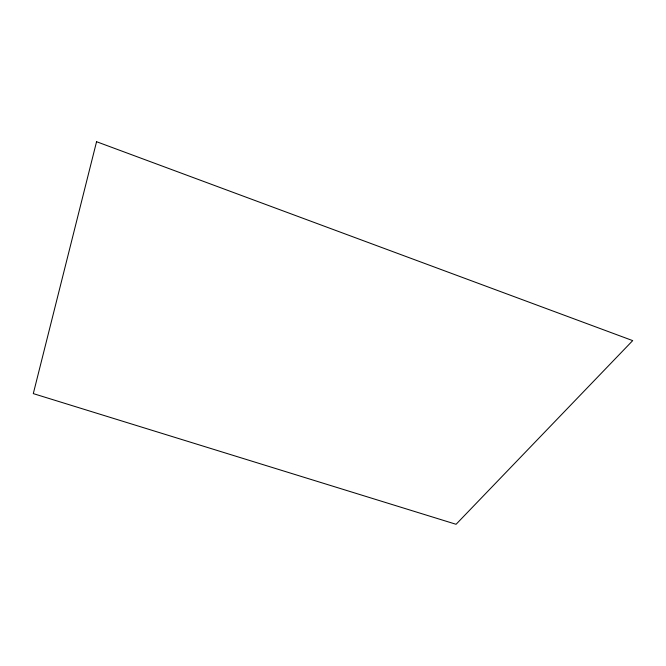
<?xml version="1.0" encoding="UTF-8"?>
<svg xmlns="http://www.w3.org/2000/svg" width="666" height="666" viewBox="0 0 666 666"><rect width="100%" height="100%" fill="white"/><g stroke="black" fill="none" stroke-linecap="round" stroke-linejoin="round"><path stroke-width="1" d="M96.562 141.708L33.3 393.614L456.077 524.292L632.7 340.617L96.562 141.708"/></g></svg>
